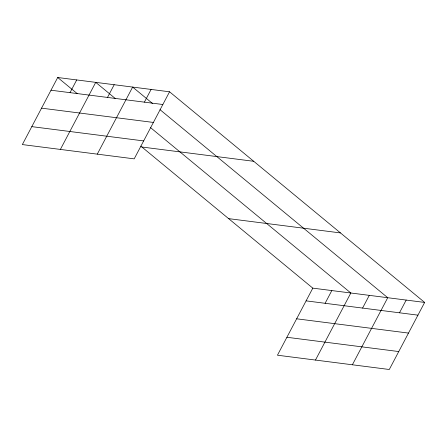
<?xml version="1.0" encoding="UTF-8"?>
<svg xmlns="http://www.w3.org/2000/svg" width="447" height="447" viewBox="0 0 447 447"><rect width="100%" height="100%" fill="white"/><g stroke="black" fill="none" stroke-linecap="round" stroke-linejoin="round"><path stroke-width="0.67" d="M169.553 91.791L57.708 77.504L22.35 144.571L134.195 158.858L169.553 91.791L424.65 302.429L389.292 369.496L277.447 355.209L312.805 288.142L424.65 302.429M70.017 92.652L76.722 79.935M60.379 149.427L95.736 82.36L115.203 98.435M107.487 97.44L114.192 84.718M97.284 154.142L132.647 87.076L152.639 103.587M144.392 102.151L151.103 89.434M325.114 303.289L331.819 290.572M315.47 360.07L350.834 293.003L150.455 127.546M362.578 308.078L369.289 295.355M352.381 364.78L387.739 297.713L160.004 109.666M399.489 312.794L406.194 300.071M51.003 90.221L162.848 104.509M41.549 108.157L153.394 122.444M31.804 126.635L143.649 140.922M141.889 147.013L253.734 161.3M228.624 218.633L340.469 232.921M306.1 300.865L417.945 315.152M296.646 318.8L408.485 333.082M286.901 337.273L398.746 351.56M57.708 77.504L77.175 93.579M140.839 146.147L312.805 288.142"/></g></svg>
